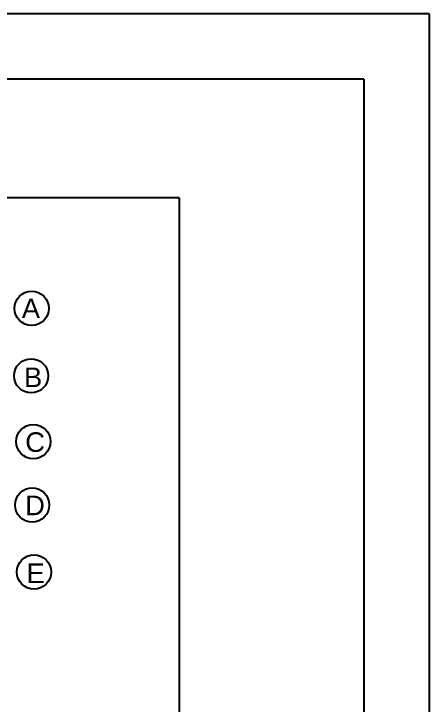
# Model space of a CAD drawing. Header units: millimetres. Extents: x 3062 to 3755, y 1606 to 1663.
# Drawn here: x 3133.08 to 3139.44, y 1652.74 to 1663.32 of the extents above; entities that cross this region are included whole.
import ezdxf

# ---------------------------------------------------------------- set-up
doc = ezdxf.new("R2010")
doc.units = ezdxf.units.MM
doc.layers.add('WORK', color=7, linetype='Continuous')
doc.styles.get("Standard").update_dxf_attribs({"font": 'arial.ttf'})

msp = doc.modelspace()

# ---------------------------------------------------------------- linework, layer by layer
for p, q in [((3139.442, 1663.319), (3062.442, 1663.319)), ((3139.442, 1663.319), (3139.442, 1606.319)), ((3138.442, 1662.319), (3063.442, 1662.319)), ((3138.442, 1662.319), (3138.442, 1607.319))]:
    msp.add_line(p, q)
for centre in [(3133.354, 1658.812), (3133.347, 1657.78), (3133.379, 1656.774), (3133.362, 1655.802), (3133.389, 1654.777)]:
    msp.add_circle(centre, 0.262)
at = {"layer": 'WORK'}
for q in [(3111.614, 1660.503), (3135.614, 1648.083)]:
    msp.add_line((3135.614, 1660.503), q, dxfattribs=at)

# ---------------------------------------------------------------- texts
at = {"char_height": 0.3, "attachment_point": 1}
for s, width, insert in [('A', 1.00796, (3133.203, 1658.963)), ('B', 0.37623, (3133.237, 1657.907)), ('C', 0.61938, (3133.256, 1656.916)), ('D', 1.81127, (3133.254, 1655.947)), ('E', 0.84611, (3133.276, 1654.909))]:
    msp.add_mtext_dynamic_manual_height_columns(s, width=width, gutter_width=0.2, heights=[0], dxfattribs=dict(at, insert=insert))

doc.saveas('drawing.dxf')
